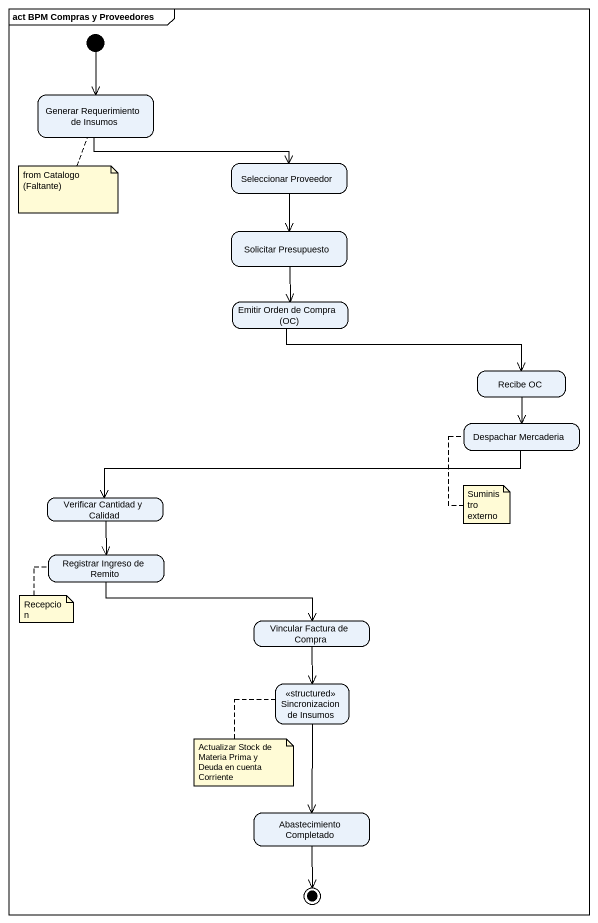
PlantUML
@startuml
mainframe act BPM Compras y Proveedores
hide empty description
state "Generar Requerimiento de Insumos" as Generar_Requerimiento_de
state "Seleccionar Proveedor" as Seleccionar_Proveedor
state "Solicitar Presupuesto" as Solicitar_Presupuesto
state "Emitir Orden de Compra (OC)" as Emitir_Orden_de_Compra_OC
state "Recibe OC" as Recibe_OC
state "Despachar Mercaderia" as Despachar_Mercaderia
state "Verificar Cantidad y Calidad" as Verificar_Cantidad_y_Calidad
state "Registrar Ingreso de Remito" as Registrar_Ingreso_de_Remito
state "Vincular Factura de Compra" as Vincular_Factura_de_Compra
state "<<structured>> Sincronizacion de Insumos" as structured_Sincronizacion
state "Abastecimiento Completado" as Abastecimiento_Completado
[*] --> Generar_Requerimiento_de
Generar_Requerimiento_de -right-> Seleccionar_Proveedor
Seleccionar_Proveedor --> Solicitar_Presupuesto
Solicitar_Presupuesto --> Emitir_Orden_de_Compra_OC
Emitir_Orden_de_Compra_OC -right-> Recibe_OC
Recibe_OC --> Despachar_Mercaderia
Despachar_Mercaderia -left-> Verificar_Cantidad_y_Calidad
Verificar_Cantidad_y_Calidad --> Registrar_Ingreso_de_Remito
Registrar_Ingreso_de_Remito -right-> Vincular_Factura_de_Compra
Vincular_Factura_de_Compra --> structured_Sincronizacion
structured_Sincronizacion --> Abastecimiento_Completado
Abastecimiento_Completado --> [*]
note bottom of Generar_Requerimiento_de : from Catalogo (Faltante)
note bottom of Despachar_Mercaderia : Suministro externo
note bottom of Registrar_Ingreso_de_Remito : Recepcion
note bottom of structured_Sincronizacion : Actualizar Stock de Materia Prima y Deuda en cuenta Corriente
@enduml
